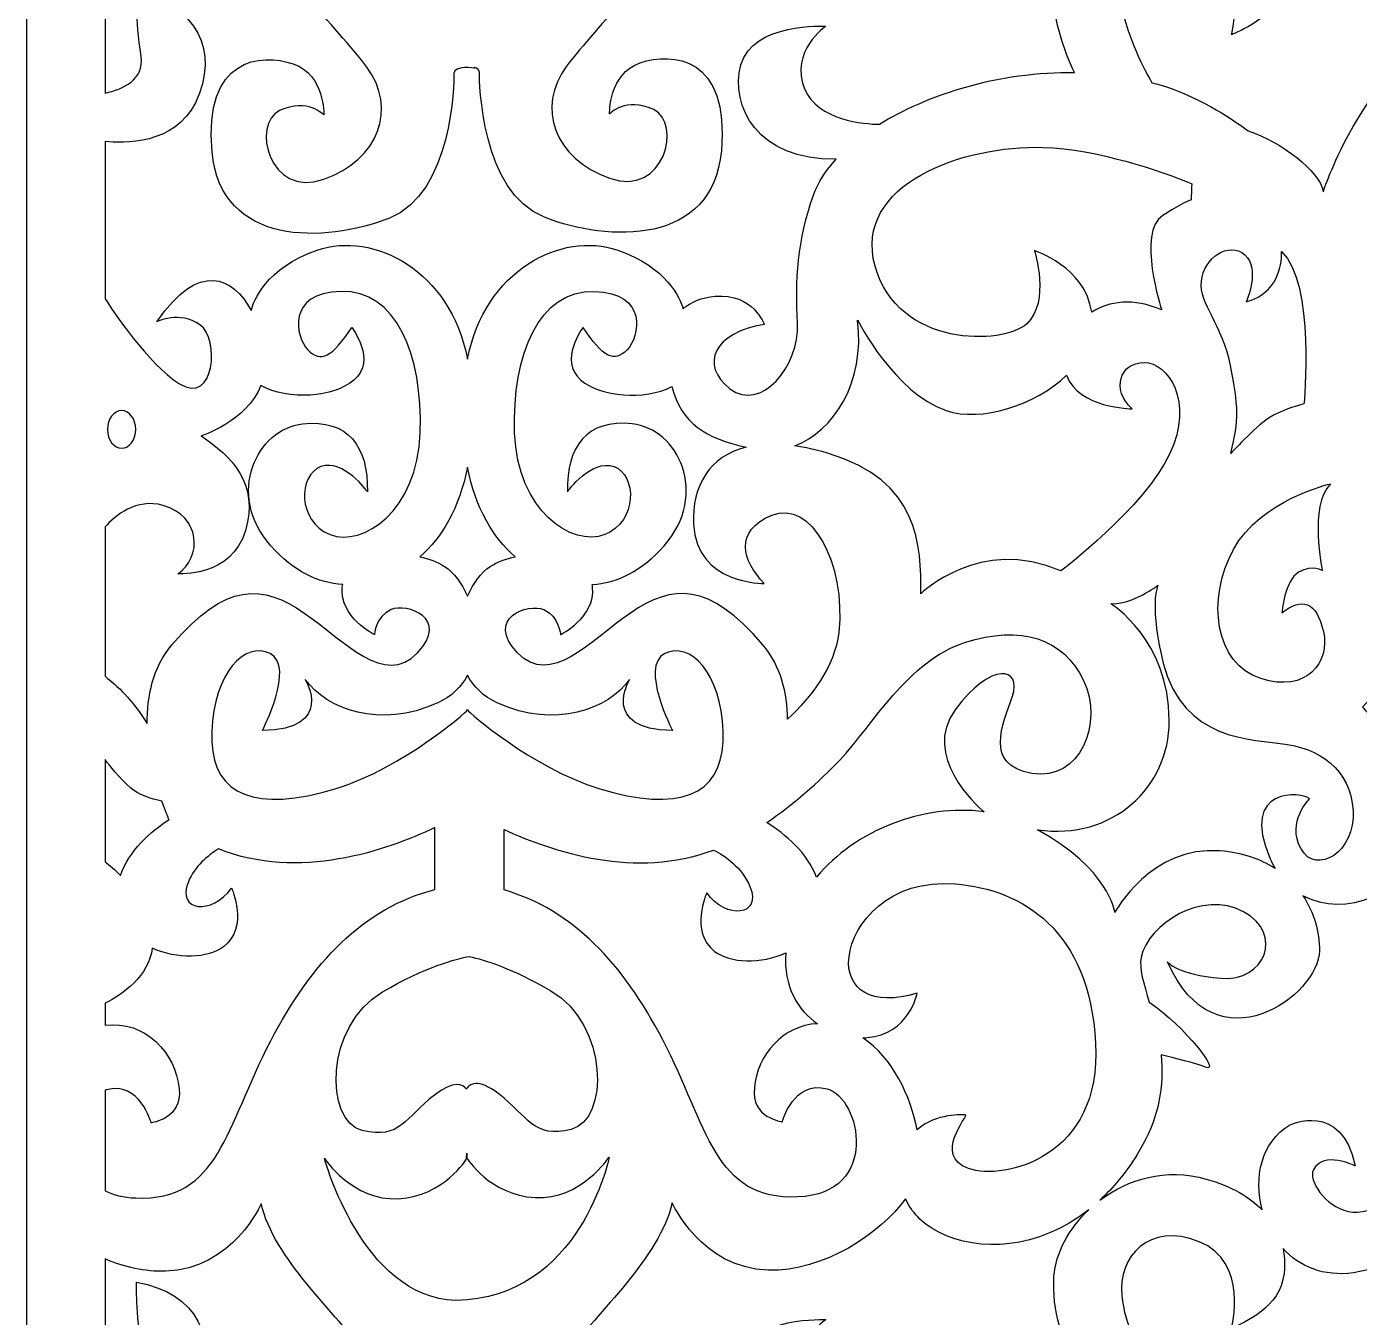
# Model space of a CAD drawing. Header units: centimetres. Extents: x -27.5 to -15.8, y -2.4 to 9.5.
# Drawn here: x -27.5 to -25.271, y 3.607 to 5.765 of the extents above; entities that cross this region are included whole.
import ezdxf

# ---------------------------------------------------------------- set-up
doc = ezdxf.new("R2010")
doc.units = ezdxf.units.CM
doc.header["$MEASUREMENT"] = 0
doc.layers.add('layer 1', color=7, linetype='Continuous')

msp = doc.modelspace()

# ---------------------------------------------------------------- linework, layer by layer
at = {"layer": 'layer 1', "color": 250}
for points, knots in [([(-21.89665, -2.43716), (-21.89665, -2.43716), (-27.5, -2.43716), (-27.5, -2.43716), (-27.5, -2.43716), (-27.5, -2.43716), (-27.5, 9.5), (-27.5, 9.5), (-27.5, 9.5), (-27.5, 9.5), (-21.89665, 9.5), (-21.89665, 9.5), (-21.89665, 9.5), (-21.89665, 9.5), (-21.89665, -2.43716), (-21.89665, -2.43716)], [0, 0, 0, 0, 0.2, 0.2, 0.2, 0.2, 0.4, 0.4, 0.4, 0.4, 0.6, 0.6, 0.6, 0.6, 1, 1, 1, 1]), ([(-24.76192, 5.85349), (-24.74503, 5.83166), (-24.71729, 5.78807), (-24.72433, 5.74447), (-24.72433, 5.74447), (-24.73428, 5.68276), (-24.86613, 5.64749), (-24.92337, 5.67394), (-24.92337, 5.67394), (-24.98061, 5.70039), (-24.95074, 5.76652), (-24.95074, 5.76652), (-24.95074, 5.76652), (-24.97661, 5.74974), (-24.98663, 5.73015), (-24.98719, 5.71022), (-24.98719, 5.71022), (-25.04272, 5.74363), (-25.10398, 5.75528), (-25.15803, 5.72853), (-25.15803, 5.72853), (-25.27106, 5.67267), (-25.3315, 5.48871), (-25.3315, 5.48871), (-25.3315, 5.48871), (-25.33774, 5.52378), (-25.4018, 5.572), (-25.45689, 5.59049), (-25.45689, 5.59049), (-25.48829, 5.61344), (-25.54457, 5.64993), (-25.60513, 5.66733), (-25.60513, 5.66733), (-25.60951, 5.66858), (-25.6139, 5.66978), (-25.6184, 5.67092), (-25.6184, 5.67092), (-25.63627, 5.70427), (-25.66377, 5.75683), (-25.66858, 5.80561), (-25.66858, 5.80561), (-25.67496, 5.87002), (-25.62308, 5.92922), (-25.53921, 5.89573), (-25.53921, 5.89573), (-25.45533, 5.86227), (-25.48488, 5.75139), (-25.48488, 5.75139), (-25.48488, 5.75139), (-25.48488, 5.75139), (-25.41878, 5.77493), (-25.4021, 5.82177), (-25.4021, 5.82177), (-25.39717, 5.83561), (-25.39465, 5.85362), (-25.39694, 5.87311), (-25.39694, 5.87311), (-25.36982, 5.84453), (-25.33039, 5.82734), (-25.28089, 5.83453), (-25.28089, 5.83453), (-25.12912, 5.85658), (-25.11193, 5.98787), (-25.11193, 5.98787), (-25.11193, 5.98787), (-25.05606, 5.9022), (-24.89708, 5.81468), (-24.77034, 5.85082), (-24.77034, 5.85082), (-24.76744, 5.85165), (-24.76466, 5.85255), (-24.76192, 5.85349)], [0, 0, 0, 0, 0.0526316, 0.0526316, 0.0526316, 0.0526316, 0.1052632, 0.1052632, 0.1052632, 0.1052632, 0.1578947, 0.1578947, 0.1578947, 0.1578947, 0.2105263, 0.2105263, 0.2105263, 0.2105263, 0.2631579, 0.2631579, 0.2631579, 0.2631579, 0.3157895, 0.3157895, 0.3157895, 0.3157895, 0.3684211, 0.3684211, 0.3684211, 0.3684211, 0.4210526, 0.4210526, 0.4210526, 0.4210526, 0.4736842, 0.4736842, 0.4736842, 0.4736842, 0.5263158, 0.5263158, 0.5263158, 0.5263158, 0.5789474, 0.5789474, 0.5789474, 0.5789474, 0.6315789, 0.6315789, 0.6315789, 0.6315789, 0.6842105, 0.6842105, 0.6842105, 0.6842105, 0.7368421, 0.7368421, 0.7368421, 0.7368421, 0.7894737, 0.7894737, 0.7894737, 0.7894737, 0.8421053, 0.8421053, 0.8421053, 0.8421053, 0.8947368, 0.8947368, 0.8947368, 0.8947368, 1, 1, 1, 1]), ([(-27.36893, 5.30979), (-27.36893, 5.30979), (-27.36893, 5.57247), (-27.36893, 5.57247), (-27.36893, 5.57247), (-27.33963, 5.56943), (-27.25226, 5.56681), (-27.21783, 5.63747), (-27.21783, 5.63747), (-27.17621, 5.72297), (-27.21593, 5.80176), (-27.31624, 5.81853), (-27.31624, 5.81853), (-27.31624, 5.81853), (-27.31814, 5.78164), (-27.30868, 5.7146), (-27.30868, 5.7146), (-27.3032, 5.67574), (-27.33837, 5.65994), (-27.36893, 5.65354), (-27.36893, 5.65354), (-27.36893, 5.65354), (-27.36893, 5.85759), (-27.36893, 5.85759), (-27.36893, 5.85759), (-27.33678, 5.84405), (-27.30216, 5.83595), (-27.2679, 5.83705), (-27.2679, 5.83705), (-27.15495, 5.84068), (-27.10773, 5.94984), (-27.10773, 5.94984), (-27.10773, 5.94984), (-27.0872, 5.85888), (-26.98246, 5.76612), (-26.93112, 5.69696), (-26.93112, 5.69696), (-26.87979, 5.62784), (-26.91058, 5.54234), (-27.003, 5.5096), (-27.003, 5.5096), (-27.09542, 5.47685), (-27.12417, 5.60237), (-27.07693, 5.6242), (-27.07693, 5.6242), (-27.0297, 5.64604), (-27.003, 5.61693), (-27.003, 5.61693), (-27.003, 5.61693), (-27.003, 5.61693), (-27.00095, 5.68423), (-27.05434, 5.70241), (-27.05434, 5.70241), (-27.10773, 5.72061), (-27.20426, 5.71334), (-27.18988, 5.55507), (-27.18988, 5.55507), (-27.17551, 5.39678), (-27.00095, 5.40226), (-26.89415, 5.44411), (-26.89415, 5.44411), (-26.78736, 5.48595), (-26.78531, 5.67151), (-26.78531, 5.68605), (-26.78531, 5.68605), (-26.78531, 5.70062), (-26.75041, 5.69515), (-26.75041, 5.69515), (-26.75041, 5.69515), (-26.75041, 5.69515), (-26.75074, 5.69633), (-26.75074, 5.69633), (-26.75074, 5.69633), (-26.7461, 5.69489), (-26.74273, 5.6923), (-26.74273, 5.6878), (-26.74273, 5.6878), (-26.74273, 5.67326), (-26.74068, 5.48768), (-26.63389, 5.44585), (-26.63389, 5.44585), (-26.5271, 5.40401), (-26.35255, 5.39853), (-26.33818, 5.55681), (-26.33818, 5.55681), (-26.32379, 5.71509), (-26.42031, 5.72236), (-26.47369, 5.70417), (-26.47369, 5.70417), (-26.5271, 5.68599), (-26.52504, 5.61866), (-26.52504, 5.61866), (-26.52504, 5.61866), (-26.52504, 5.61866), (-26.49836, 5.64778), (-26.45113, 5.62596), (-26.45113, 5.62596), (-26.40389, 5.6041), (-26.43264, 5.47858), (-26.52504, 5.51131), (-26.52504, 5.51131), (-26.61747, 5.54408), (-26.64826, 5.62959), (-26.59693, 5.69871), (-26.59693, 5.69871), (-26.54559, 5.76785), (-26.44085, 5.86063), (-26.42031, 5.95158), (-26.42031, 5.95158), (-26.42031, 5.95158), (-26.37307, 5.84243), (-26.26014, 5.83878), (-26.26014, 5.83878), (-26.1671, 5.83579), (-26.07125, 5.9007), (-26.03004, 5.95824), (-26.03004, 5.95824), (-26.02076, 5.93691), (-26.00333, 5.9169), (-25.9743, 5.9022), (-25.9743, 5.9022), (-25.91324, 5.8713), (-25.82616, 5.87239), (-25.74696, 5.92332), (-25.74696, 5.92332), (-25.76716, 5.89666), (-25.77977, 5.86665), (-25.78191, 5.83778), (-25.78191, 5.83778), (-25.78611, 5.78116), (-25.76488, 5.72405), (-25.74743, 5.68777), (-25.74743, 5.68777), (-25.80768, 5.6888), (-25.87243, 5.68089), (-25.93772, 5.66128), (-25.93772, 5.66128), (-25.98826, 5.64611), (-26.03483, 5.62554), (-26.07394, 5.60133), (-26.07394, 5.60133), (-26.09791, 5.60181), (-26.17734, 5.60751), (-26.19899, 5.66065), (-26.19899, 5.66065), (-26.22461, 5.72344), (-26.16354, 5.76533), (-26.16354, 5.76533), (-26.16354, 5.76533), (-26.16354, 5.76533), (-26.28565, 5.7723), (-26.30534, 5.70078), (-26.30534, 5.70078), (-26.32429, 5.63199), (-26.27767, 5.54065), (-26.14622, 5.54303), (-26.14622, 5.54303), (-26.16373, 5.52392), (-26.17673, 5.50374), (-26.18414, 5.48302), (-26.18414, 5.48302), (-26.21085, 5.40841), (-26.21495, 5.33928), (-26.21085, 5.26835), (-26.21085, 5.26835), (-26.20673, 5.19739), (-26.27246, 5.11918), (-26.32379, 5.15918), (-26.32379, 5.15918), (-26.37514, 5.19921), (-26.35049, 5.25379), (-26.2663, 5.26651), (-26.2663, 5.26651), (-26.2663, 5.26651), (-26.28477, 5.31929), (-26.34844, 5.31382), (-26.34844, 5.31382), (-26.3712, 5.31187), (-26.38893, 5.3048), (-26.40182, 5.29279), (-26.40182, 5.29279), (-26.40719, 5.31033), (-26.4298, 5.36306), (-26.51158, 5.39095), (-26.51158, 5.39095), (-26.60622, 5.42319), (-26.73422, 5.35689), (-26.7628, 5.20854), (-26.7628, 5.20854), (-26.79141, 5.35689), (-26.91938, 5.42319), (-27.01401, 5.39095), (-27.01401, 5.39095), (-27.1005, 5.36147), (-27.12076, 5.30422), (-27.12454, 5.29014), (-27.12454, 5.29014), (-27.15451, 5.34533), (-27.21134, 5.37487), (-27.28217, 5.27136), (-27.28217, 5.27136), (-27.28217, 5.27136), (-27.24435, 5.28979), (-27.21027, 5.26635), (-27.21027, 5.26635), (-27.17621, 5.24284), (-27.18567, 5.13054), (-27.24435, 5.16742), (-27.24435, 5.16742), (-27.29681, 5.20039), (-27.35681, 5.29098), (-27.36893, 5.30979)], [0, 0, 0, 0, 0.0185185, 0.0185185, 0.0185185, 0.0185185, 0.037037, 0.037037, 0.037037, 0.037037, 0.0555556, 0.0555556, 0.0555556, 0.0555556, 0.0740741, 0.0740741, 0.0740741, 0.0740741, 0.0925926, 0.0925926, 0.0925926, 0.0925926, 0.1111111, 0.1111111, 0.1111111, 0.1111111, 0.1296296, 0.1296296, 0.1296296, 0.1296296, 0.1481481, 0.1481481, 0.1481481, 0.1481481, 0.1666667, 0.1666667, 0.1666667, 0.1666667, 0.1851852, 0.1851852, 0.1851852, 0.1851852, 0.2037037, 0.2037037, 0.2037037, 0.2037037, 0.2222222, 0.2222222, 0.2222222, 0.2222222, 0.2407407, 0.2407407, 0.2407407, 0.2407407, 0.2592593, 0.2592593, 0.2592593, 0.2592593, 0.2777778, 0.2777778, 0.2777778, 0.2777778, 0.2962963, 0.2962963, 0.2962963, 0.2962963, 0.3148148, 0.3148148, 0.3148148, 0.3148148, 0.3333333, 0.3333333, 0.3333333, 0.3333333, 0.3518519, 0.3518519, 0.3518519, 0.3518519, 0.3703704, 0.3703704, 0.3703704, 0.3703704, 0.3888889, 0.3888889, 0.3888889, 0.3888889, 0.4074074, 0.4074074, 0.4074074, 0.4074074, 0.4259259, 0.4259259, 0.4259259, 0.4259259, 0.4444444, 0.4444444, 0.4444444, 0.4444444, 0.462963, 0.462963, 0.462963, 0.462963, 0.4814815, 0.4814815, 0.4814815, 0.4814815, 0.5, 0.5, 0.5, 0.5, 0.5185185, 0.5185185, 0.5185185, 0.5185185, 0.537037, 0.537037, 0.537037, 0.537037, 0.5555556, 0.5555556, 0.5555556, 0.5555556, 0.5740741, 0.5740741, 0.5740741, 0.5740741, 0.5925926, 0.5925926, 0.5925926, 0.5925926, 0.6111111, 0.6111111, 0.6111111, 0.6111111, 0.6296296, 0.6296296, 0.6296296, 0.6296296, 0.6481481, 0.6481481, 0.6481481, 0.6481481, 0.6666667, 0.6666667, 0.6666667, 0.6666667, 0.6851852, 0.6851852, 0.6851852, 0.6851852, 0.7037037, 0.7037037, 0.7037037, 0.7037037, 0.7222222, 0.7222222, 0.7222222, 0.7222222, 0.7407407, 0.7407407, 0.7407407, 0.7407407, 0.7592593, 0.7592593, 0.7592593, 0.7592593, 0.7777778, 0.7777778, 0.7777778, 0.7777778, 0.7962963, 0.7962963, 0.7962963, 0.7962963, 0.8148148, 0.8148148, 0.8148148, 0.8148148, 0.8333333, 0.8333333, 0.8333333, 0.8333333, 0.8518519, 0.8518519, 0.8518519, 0.8518519, 0.8703704, 0.8703704, 0.8703704, 0.8703704, 0.8888889, 0.8888889, 0.8888889, 0.8888889, 0.9074074, 0.9074074, 0.9074074, 0.9074074, 0.9259259, 0.9259259, 0.9259259, 0.9259259, 0.9444444, 0.9444444, 0.9444444, 0.9444444, 0.962963, 0.962963, 0.962963, 0.962963, 1, 1, 1, 1]), ([(-25.71883, 5.28719), (-25.68997, 5.30584), (-25.64924, 5.31157), (-25.6018, 5.29104), (-25.6018, 5.29104), (-25.6018, 5.29104), (-25.64427, 5.42121), (-25.5996, 5.44915), (-25.5996, 5.44915), (-25.55493, 5.47707), (-25.5523, 5.47476), (-25.5523, 5.47476), (-25.5523, 5.47476), (-25.5523, 5.47476), (-25.55253, 5.48618), (-25.55123, 5.50209), (-25.55123, 5.50209), (-25.60525, 5.52375), (-25.70817, 5.55985), (-25.80043, 5.56277), (-25.80043, 5.56277), (-25.93288, 5.56695), (-26.11899, 5.5013), (-26.08112, 5.3644), (-26.08112, 5.3644), (-26.04328, 5.22748), (-25.86665, 5.23169), (-25.82723, 5.268), (-25.82723, 5.268), (-25.7878, 5.30432), (-25.8145, 5.39021), (-25.8145, 5.39021), (-25.8145, 5.39021), (-25.8145, 5.39021), (-25.72967, 5.36317), (-25.71883, 5.28719)], [0, 0, 0, 0, 0.1, 0.1, 0.1, 0.1, 0.2, 0.2, 0.2, 0.2, 0.3, 0.3, 0.3, 0.3, 0.4, 0.4, 0.4, 0.4, 0.5, 0.5, 0.5, 0.5, 0.6, 0.6, 0.6, 0.6, 0.7, 0.7, 0.7, 0.7, 0.8, 0.8, 0.8, 0.8, 1, 1, 1, 1]), ([(-25.36392, 5.13375), (-25.36392, 5.13375), (-25.34422, 5.33613), (-25.40133, 5.38847), (-25.40133, 5.38847), (-25.40133, 5.38847), (-25.39599, 5.32184), (-25.46024, 5.30464), (-25.46024, 5.30464), (-25.46024, 5.30464), (-25.43599, 5.35944), (-25.46265, 5.38307), (-25.46265, 5.38307), (-25.48933, 5.40669), (-25.53177, 5.37771), (-25.53543, 5.33903), (-25.53543, 5.33903), (-25.53905, 5.30037), (-25.50025, 5.26705), (-25.48691, 5.19831), (-25.48691, 5.19831), (-25.47358, 5.12956), (-25.47151, 5.1074), (-25.48628, 5.05118), (-25.48628, 5.05118), (-25.48628, 5.05118), (-25.44642, 5.09432), (-25.42285, 5.11), (-25.42285, 5.11), (-25.39922, 5.12569), (-25.36392, 5.13375), (-25.36392, 5.13375)], [0, 0, 0, 0, 0.1111111, 0.1111111, 0.1111111, 0.1111111, 0.2222222, 0.2222222, 0.2222222, 0.2222222, 0.3333333, 0.3333333, 0.3333333, 0.3333333, 0.4444444, 0.4444444, 0.4444444, 0.4444444, 0.5555556, 0.5555556, 0.5555556, 0.5555556, 0.6666667, 0.6666667, 0.6666667, 0.6666667, 0.7777778, 0.7777778, 0.7777778, 0.7777778, 1, 1, 1, 1]), ([(-27.36893, 4.67862), (-27.36893, 4.67862), (-27.36893, 4.92839), (-27.36893, 4.92839), (-27.36893, 4.92839), (-27.35243, 4.94656), (-27.3169, 4.97688), (-27.27167, 4.96414), (-27.27167, 4.96414), (-27.20859, 4.94638), (-27.20575, 4.8778), (-27.24728, 4.84985), (-27.24728, 4.84985), (-27.24728, 4.84985), (-27.15699, 4.84352), (-27.13406, 4.92224), (-27.13406, 4.92224), (-27.11112, 5.00096), (-27.15728, 5.04671), (-27.20838, 5.08027), (-27.20838, 5.08027), (-27.20838, 5.08027), (-27.13181, 5.10466), (-27.10817, 5.16452), (-27.10817, 5.16452), (-27.0623, 5.13934), (-26.98639, 5.1446), (-26.95255, 5.17359), (-26.95255, 5.17359), (-26.91397, 5.20667), (-26.95627, 5.26175), (-26.95627, 5.26175), (-26.95627, 5.26175), (-26.98863, 5.21217), (-27.00854, 5.20227), (-27.0297, 5.22428), (-27.0297, 5.22428), (-27.05085, 5.24632), (-27.06585, 5.31936), (-26.97438, 5.32205), (-26.97438, 5.32205), (-26.88289, 5.32477), (-26.83716, 5.21673), (-26.84174, 5.08576), (-26.84174, 5.08576), (-26.84632, 4.95474), (-26.93777, 4.89397), (-26.99265, 4.91559), (-26.99265, 4.91559), (-27.04754, 4.9372), (-27.04601, 5.01552), (-27.00792, 5.02904), (-27.00792, 5.02904), (-26.96979, 5.04252), (-26.93017, 4.98715), (-26.93017, 4.98715), (-26.93017, 4.98715), (-26.92864, 5.06278), (-26.96216, 5.10869), (-27.0384, 5.10058), (-27.0384, 5.10058), (-27.11462, 5.09249), (-27.16798, 4.9831), (-27.09176, 4.89667), (-27.09176, 4.89667), (-27.05383, 4.85368), (-27.01212, 4.83442), (-26.97134, 4.8319), (-26.97134, 4.8319), (-26.97167, 4.83045), (-26.97192, 4.82902), (-26.97206, 4.82754), (-26.97206, 4.82754), (-26.97695, 4.77699), (-26.91829, 4.74815), (-26.91829, 4.74815), (-26.91829, 4.74815), (-26.91829, 4.74815), (-26.91665, 4.77846), (-26.89059, 4.78999), (-26.89059, 4.78999), (-26.86449, 4.80155), (-26.79117, 4.77556), (-26.84659, 4.71781), (-26.84659, 4.71781), (-26.90197, 4.66008), (-26.96696, 4.73674), (-27.03571, 4.78431), (-27.03571, 4.78431), (-27.10445, 4.83188), (-27.16676, 4.8376), (-27.257, 4.73103), (-27.257, 4.73103), (-27.28897, 4.69325), (-27.29882, 4.64546), (-27.29827, 4.5995), (-27.29827, 4.5995), (-27.3155, 4.62677), (-27.33699, 4.65331), (-27.36324, 4.67382), (-27.36324, 4.67382), (-27.36522, 4.67537), (-27.36711, 4.67697), (-27.36893, 4.67862)], [0, 0, 0, 0, 0.037037, 0.037037, 0.037037, 0.037037, 0.0740741, 0.0740741, 0.0740741, 0.0740741, 0.1111111, 0.1111111, 0.1111111, 0.1111111, 0.1481481, 0.1481481, 0.1481481, 0.1481481, 0.1851852, 0.1851852, 0.1851852, 0.1851852, 0.2222222, 0.2222222, 0.2222222, 0.2222222, 0.2592593, 0.2592593, 0.2592593, 0.2592593, 0.2962963, 0.2962963, 0.2962963, 0.2962963, 0.3333333, 0.3333333, 0.3333333, 0.3333333, 0.3703704, 0.3703704, 0.3703704, 0.3703704, 0.4074074, 0.4074074, 0.4074074, 0.4074074, 0.4444444, 0.4444444, 0.4444444, 0.4444444, 0.4814815, 0.4814815, 0.4814815, 0.4814815, 0.5185185, 0.5185185, 0.5185185, 0.5185185, 0.5555556, 0.5555556, 0.5555556, 0.5555556, 0.5925926, 0.5925926, 0.5925926, 0.5925926, 0.6296296, 0.6296296, 0.6296296, 0.6296296, 0.6666667, 0.6666667, 0.6666667, 0.6666667, 0.7037037, 0.7037037, 0.7037037, 0.7037037, 0.7407407, 0.7407407, 0.7407407, 0.7407407, 0.7777778, 0.7777778, 0.7777778, 0.7777778, 0.8148148, 0.8148148, 0.8148148, 0.8148148, 0.8518519, 0.8518519, 0.8518519, 0.8518519, 0.8888889, 0.8888889, 0.8888889, 0.8888889, 0.9259259, 0.9259259, 0.9259259, 0.9259259, 1, 1, 1, 1]), ([(-26.22734, 4.60662), (-26.18841, 4.64342), (-26.14826, 4.69441), (-26.14188, 4.75195), (-26.14188, 4.75195), (-26.12899, 4.86803), (-26.18915, 4.9746), (-26.25357, 4.94796), (-26.25357, 4.94796), (-26.31804, 4.92132), (-26.303, 4.87184), (-26.26647, 4.83376), (-26.26647, 4.83376), (-26.26647, 4.83376), (-26.38033, 4.83188), (-26.38463, 4.93273), (-26.38463, 4.93273), (-26.38737, 4.99711), (-26.35836, 5.04628), (-26.29682, 5.06157), (-26.29682, 5.06157), (-26.36337, 5.07585), (-26.40546, 5.10154), (-26.42078, 5.16273), (-26.42078, 5.16273), (-26.46692, 5.1396), (-26.54003, 5.14529), (-26.57304, 5.17359), (-26.57304, 5.17359), (-26.61162, 5.20667), (-26.5693, 5.26175), (-26.5693, 5.26175), (-26.5693, 5.26175), (-26.53697, 5.21217), (-26.51707, 5.20227), (-26.4959, 5.22428), (-26.4959, 5.22428), (-26.47477, 5.24632), (-26.45977, 5.31936), (-26.55124, 5.32205), (-26.55124, 5.32205), (-26.64269, 5.32477), (-26.68845, 5.21673), (-26.68386, 5.08576), (-26.68386, 5.08576), (-26.67928, 4.95474), (-26.58782, 4.89397), (-26.53293, 4.91559), (-26.53293, 4.91559), (-26.47806, 4.9372), (-26.47958, 5.01552), (-26.51768, 5.02904), (-26.51768, 5.02904), (-26.55581, 5.04252), (-26.59545, 4.98715), (-26.59545, 4.98715), (-26.59545, 4.98715), (-26.59696, 5.06278), (-26.56342, 5.10869), (-26.4872, 5.10058), (-26.4872, 5.10058), (-26.41099, 5.09249), (-26.35762, 4.9831), (-26.43385, 4.89667), (-26.43385, 4.89667), (-26.47178, 4.85368), (-26.51348, 4.83442), (-26.55424, 4.8319), (-26.55424, 4.8319), (-26.55394, 4.83045), (-26.55369, 4.82902), (-26.55354, 4.82754), (-26.55354, 4.82754), (-26.54868, 4.77699), (-26.60732, 4.74815), (-26.60732, 4.74815), (-26.60732, 4.74815), (-26.60732, 4.74815), (-26.60893, 4.77846), (-26.63502, 4.78999), (-26.63502, 4.78999), (-26.66109, 4.80155), (-26.73442, 4.77556), (-26.67903, 4.71781), (-26.67903, 4.71781), (-26.62362, 4.66008), (-26.55864, 4.73674), (-26.4899, 4.78431), (-26.4899, 4.78431), (-26.42116, 4.83188), (-26.35885, 4.8376), (-26.26863, 4.73103), (-26.26863, 4.73103), (-26.23828, 4.69518), (-26.22784, 4.65036), (-26.22734, 4.60662)], [0, 0, 0, 0, 0.04, 0.04, 0.04, 0.04, 0.08, 0.08, 0.08, 0.08, 0.12, 0.12, 0.12, 0.12, 0.16, 0.16, 0.16, 0.16, 0.2, 0.2, 0.2, 0.2, 0.24, 0.24, 0.24, 0.24, 0.28, 0.28, 0.28, 0.28, 0.32, 0.32, 0.32, 0.32, 0.36, 0.36, 0.36, 0.36, 0.4, 0.4, 0.4, 0.4, 0.44, 0.44, 0.44, 0.44, 0.48, 0.48, 0.48, 0.48, 0.52, 0.52, 0.52, 0.52, 0.56, 0.56, 0.56, 0.56, 0.6, 0.6, 0.6, 0.6, 0.64, 0.64, 0.64, 0.64, 0.68, 0.68, 0.68, 0.68, 0.72, 0.72, 0.72, 0.72, 0.76, 0.76, 0.76, 0.76, 0.8, 0.8, 0.8, 0.8, 0.84, 0.84, 0.84, 0.84, 0.88, 0.88, 0.88, 0.88, 0.92, 0.92, 0.92, 0.92, 1, 1, 1, 1]), ([(-26.21533, 5.06369), (-26.19838, 5.06128), (-26.18016, 5.05727), (-26.16063, 5.0515), (-26.16063, 5.0515), (-26.00597, 5.00583), (-26.00438, 4.89656), (-26.00438, 4.81665), (-26.00438, 4.81665), (-26.00438, 4.81665), (-25.90556, 4.91372), (-25.77023, 4.85472), (-25.77023, 4.85472), (-25.77023, 4.85472), (-25.63009, 4.96124), (-25.58846, 5.05009), (-25.58846, 5.05009), (-25.54683, 5.13892), (-25.59117, 5.20317), (-25.63134, 5.20317), (-25.63134, 5.20317), (-25.67147, 5.20317), (-25.68682, 5.15816), (-25.65141, 5.12577), (-25.65141, 5.12577), (-25.65141, 5.12577), (-25.74146, 5.12668), (-25.76083, 5.18182), (-25.76083, 5.18182), (-25.81362, 5.13149), (-25.90335, 5.10289), (-25.96233, 5.1228), (-25.96233, 5.1228), (-26.0486, 5.15193), (-26.11022, 5.27379), (-26.11022, 5.27379), (-26.11022, 5.27379), (-26.09756, 5.16863), (-26.15078, 5.08834), (-26.21533, 5.06369)], [0, 0, 0, 0, 0.0909091, 0.0909091, 0.0909091, 0.0909091, 0.1818182, 0.1818182, 0.1818182, 0.1818182, 0.2727273, 0.2727273, 0.2727273, 0.2727273, 0.3636364, 0.3636364, 0.3636364, 0.3636364, 0.4545455, 0.4545455, 0.4545455, 0.4545455, 0.5454545, 0.5454545, 0.5454545, 0.5454545, 0.6363636, 0.6363636, 0.6363636, 0.6363636, 0.7272727, 0.7272727, 0.7272727, 0.7272727, 0.8181818, 0.8181818, 0.8181818, 0.8181818, 1, 1, 1, 1]), ([(-27.34115, 5.05984), (-27.35418, 5.05984), (-27.36482, 5.07397), (-27.36482, 5.09127), (-27.36482, 5.09127), (-27.36482, 5.1086), (-27.35418, 5.1227), (-27.34115, 5.1227), (-27.34115, 5.1227), (-27.32813, 5.1227), (-27.31751, 5.1086), (-27.31751, 5.09127), (-27.31751, 5.09127), (-27.31751, 5.07397), (-27.32813, 5.05984), (-27.34115, 5.05984)], [0, 0, 0, 0, 0.2, 0.2, 0.2, 0.2, 0.4, 0.4, 0.4, 0.4, 0.6, 0.6, 0.6, 0.6, 1, 1, 1, 1]), ([(-26.7628, 5.0283), (-26.74941, 4.96001), (-26.72005, 4.90994), (-26.68297, 4.87833), (-26.68297, 4.87833), (-26.6982, 4.87539), (-26.71258, 4.87012), (-26.72465, 4.86217), (-26.72465, 4.86217), (-26.74005, 4.85205), (-26.75339, 4.83404), (-26.7628, 4.81229), (-26.7628, 4.81229), (-26.7722, 4.83404), (-26.78559, 4.85205), (-26.80094, 4.86217), (-26.80094, 4.86217), (-26.81301, 4.87012), (-26.82738, 4.87539), (-26.84263, 4.87833), (-26.84263, 4.87833), (-26.80554, 4.90994), (-26.77621, 4.96001), (-26.7628, 5.0283)], [0, 0, 0, 0, 0.1428571, 0.1428571, 0.1428571, 0.1428571, 0.2857143, 0.2857143, 0.2857143, 0.2857143, 0.4285714, 0.4285714, 0.4285714, 0.4285714, 0.5714286, 0.5714286, 0.5714286, 0.5714286, 0.7142857, 0.7142857, 0.7142857, 0.7142857, 1, 1, 1, 1]), ([(-25.43358, 3.78626), (-25.45398, 3.80728), (-25.48413, 3.82583), (-25.52731, 3.83803), (-25.52731, 3.83803), (-25.59468, 3.85707), (-25.65836, 3.83816), (-25.70522, 3.80255), (-25.70522, 3.80255), (-25.68281, 3.82321), (-25.66164, 3.84859), (-25.6426, 3.87913), (-25.6426, 3.87913), (-25.60449, 3.94024), (-25.59792, 3.99643), (-25.6029, 4.04541), (-25.6029, 4.04541), (-25.57984, 4.04015), (-25.54651, 4.03199), (-25.52852, 4.02492), (-25.52852, 4.02492), (-25.50152, 4.01426), (-25.56298, 4.09302), (-25.62249, 4.13371), (-25.62249, 4.13371), (-25.63177, 4.16464), (-25.63981, 4.1899), (-25.63611, 4.20824), (-25.63611, 4.20824), (-25.62467, 4.26455), (-25.53342, 4.32228), (-25.46497, 4.28474), (-25.46497, 4.28474), (-25.39655, 4.24721), (-25.42912, 4.16783), (-25.50246, 4.1736), (-25.50246, 4.1736), (-25.57579, 4.17939), (-25.59207, 4.20103), (-25.59207, 4.20103), (-25.59207, 4.20103), (-25.51061, 4.0177), (-25.33787, 4.14616), (-25.33787, 4.2198), (-25.33787, 4.2198), (-25.33787, 4.2507), (-25.34668, 4.2834), (-25.36549, 4.31159), (-25.36549, 4.31159), (-25.29477, 4.27317), (-25.19404, 4.31407), (-25.17375, 4.39695), (-25.17375, 4.39695), (-25.14706, 4.5061), (-25.2658, 4.62678), (-25.2658, 4.62678), (-25.2658, 4.62678), (-25.20429, 4.68825), (-25.23426, 4.79164), (-25.23426, 4.79164), (-25.23426, 4.79164), (-25.19168, 4.7637), (-25.13808, 4.75671), (-25.11442, 4.82516), (-25.11442, 4.82516), (-25.09076, 4.89362), (-25.1491, 4.92156), (-25.1491, 4.92156), (-25.1491, 4.92156), (-25.13808, 4.88663), (-25.16329, 4.84751), (-25.20114, 4.85309), (-25.20114, 4.85309), (-25.239, 4.85868), (-25.27211, 4.92295), (-25.24845, 4.97605), (-25.24845, 4.97605), (-25.2248, 5.0291), (-25.1349, 5.02492), (-25.03082, 4.94391), (-25.03082, 4.94391), (-24.92674, 4.86288), (-24.89159, 4.70818), (-24.90449, 4.60924), (-24.90449, 4.60924), (-24.90976, 4.56862), (-24.92227, 4.53283), (-24.93522, 4.50471), (-24.93522, 4.50471), (-24.96446, 4.53397), (-25.00122, 4.54811), (-25.04199, 4.54811), (-25.04199, 4.54811), (-25.12083, 4.54811), (-25.16893, 4.46827), (-25.16893, 4.46827), (-25.16893, 4.46827), (-25.08682, 4.48372), (-25.03457, 4.45503), (-24.99974, 4.38893), (-24.99974, 4.38893), (-24.9649, 4.32281), (-25.00222, 4.25888), (-25.06442, 4.19936), (-25.06442, 4.19936), (-25.12663, 4.13985), (-25.15648, 3.93267), (-25.15648, 3.93267), (-25.15648, 3.93267), (-25.23859, 3.67479), (-25.36549, 3.82027), (-25.34807, 3.85333), (-25.34807, 3.85333), (-25.33064, 3.88638), (-25.27842, 3.85994), (-25.27842, 3.85994), (-25.27842, 3.85994), (-25.30079, 3.97013), (-25.38789, 3.92827), (-25.38789, 3.92827), (-25.38789, 3.92827), (-25.43509, 3.8997), (-25.44816, 3.83999), (-25.43358, 3.78626)], [0, 0, 0, 0, 0.03125, 0.03125, 0.03125, 0.03125, 0.0625, 0.0625, 0.0625, 0.0625, 0.09375, 0.09375, 0.09375, 0.09375, 0.125, 0.125, 0.125, 0.125, 0.15625, 0.15625, 0.15625, 0.15625, 0.1875, 0.1875, 0.1875, 0.1875, 0.21875, 0.21875, 0.21875, 0.21875, 0.25, 0.25, 0.25, 0.25, 0.28125, 0.28125, 0.28125, 0.28125, 0.3125, 0.3125, 0.3125, 0.3125, 0.34375, 0.34375, 0.34375, 0.34375, 0.375, 0.375, 0.375, 0.375, 0.40625, 0.40625, 0.40625, 0.40625, 0.4375, 0.4375, 0.4375, 0.4375, 0.46875, 0.46875, 0.46875, 0.46875, 0.5, 0.5, 0.5, 0.5, 0.53125, 0.53125, 0.53125, 0.53125, 0.5625, 0.5625, 0.5625, 0.5625, 0.59375, 0.59375, 0.59375, 0.59375, 0.625, 0.625, 0.625, 0.625, 0.65625, 0.65625, 0.65625, 0.65625, 0.6875, 0.6875, 0.6875, 0.6875, 0.71875, 0.71875, 0.71875, 0.71875, 0.75, 0.75, 0.75, 0.75, 0.78125, 0.78125, 0.78125, 0.78125, 0.8125, 0.8125, 0.8125, 0.8125, 0.84375, 0.84375, 0.84375, 0.84375, 0.875, 0.875, 0.875, 0.875, 0.90625, 0.90625, 0.90625, 0.90625, 0.9375, 0.9375, 0.9375, 0.9375, 1, 1, 1, 1]), ([(-25.33284, 4.85515), (-25.33284, 4.85515), (-25.35643, 4.96364), (-25.31956, 5.00024), (-25.31956, 5.00024), (-25.31956, 5.00024), (-25.43612, 4.97409), (-25.48183, 4.89044), (-25.48183, 4.89044), (-25.52758, 4.80679), (-25.51284, 4.69962), (-25.43612, 4.67477), (-25.43612, 4.67477), (-25.35939, 4.64996), (-25.31956, 4.70223), (-25.33135, 4.75321), (-25.33135, 4.75321), (-25.34317, 4.80419), (-25.36677, 4.8107), (-25.40071, 4.78457), (-25.40071, 4.78457), (-25.40071, 4.78457), (-25.39627, 4.83946), (-25.37268, 4.85254), (-25.37268, 4.85254), (-25.34906, 4.8656), (-25.33284, 4.85515), (-25.33284, 4.85515)], [0, 0, 0, 0, 0.125, 0.125, 0.125, 0.125, 0.25, 0.25, 0.25, 0.25, 0.375, 0.375, 0.375, 0.375, 0.5, 0.5, 0.5, 0.5, 0.625, 0.625, 0.625, 0.625, 0.75, 0.75, 0.75, 0.75, 1, 1, 1, 1]), ([(-25.41201, 4.35726), (-25.41496, 4.36228), (-25.41772, 4.36763), (-25.42019, 4.37331), (-25.42019, 4.37331), (-25.47358, 4.49518), (-25.36476, 4.48608), (-25.35448, 4.47336), (-25.35448, 4.47336), (-25.35448, 4.47336), (-25.39364, 4.4352), (-25.36877, 4.39003), (-25.36877, 4.39003), (-25.34389, 4.34484), (-25.27671, 4.38452), (-25.28168, 4.45395), (-25.28168, 4.45395), (-25.28665, 4.52337), (-25.3364, 4.55864), (-25.4036, 4.56635), (-25.4036, 4.56635), (-25.47076, 4.57407), (-25.58037, 4.57887), (-25.60502, 4.72622), (-25.60502, 4.72622), (-25.60502, 4.72622), (-25.62064, 4.79861), (-25.60801, 4.83074), (-25.60801, 4.83074), (-25.60801, 4.83074), (-25.65215, 4.79721), (-25.68686, 4.80002), (-25.68686, 4.80002), (-25.68686, 4.80002), (-25.58908, 4.73902), (-25.58908, 4.60395), (-25.58908, 4.60395), (-25.58908, 4.49333), (-25.68329, 4.40353), (-25.8097, 4.4219), (-25.8097, 4.4219), (-25.68987, 4.35718), (-25.68001, 4.28383), (-25.68001, 4.28383), (-25.68001, 4.28383), (-25.68001, 4.28383), (-25.61984, 4.39608), (-25.50384, 4.38656), (-25.50384, 4.38656), (-25.4666, 4.38353), (-25.43618, 4.37282), (-25.41201, 4.35726)], [0, 0, 0, 0, 0.0714286, 0.0714286, 0.0714286, 0.0714286, 0.1428571, 0.1428571, 0.1428571, 0.1428571, 0.2142857, 0.2142857, 0.2142857, 0.2142857, 0.2857143, 0.2857143, 0.2857143, 0.2857143, 0.3571429, 0.3571429, 0.3571429, 0.3571429, 0.4285714, 0.4285714, 0.4285714, 0.4285714, 0.5, 0.5, 0.5, 0.5, 0.5714286, 0.5714286, 0.5714286, 0.5714286, 0.6428571, 0.6428571, 0.6428571, 0.6428571, 0.7142857, 0.7142857, 0.7142857, 0.7142857, 0.7857143, 0.7857143, 0.7857143, 0.7857143, 0.8571429, 0.8571429, 0.8571429, 0.8571429, 1, 1, 1, 1]), ([(-26.17888, 4.34268), (-26.11466, 4.42132), (-25.9998, 4.46554), (-25.89888, 4.452), (-25.89888, 4.452), (-25.91176, 4.46301), (-26.00365, 4.54572), (-25.94709, 4.62253), (-25.94709, 4.62253), (-25.88638, 4.70498), (-25.83512, 4.69303), (-25.85129, 4.64521), (-25.85129, 4.64521), (-25.86749, 4.59742), (-25.89987, 4.53049), (-25.81891, 4.51615), (-25.81891, 4.51615), (-25.73795, 4.50181), (-25.69884, 4.601), (-25.73258, 4.67152), (-25.73258, 4.67152), (-25.7663, 4.74204), (-25.83682, 4.76527), (-25.93132, 4.73484), (-25.93132, 4.73484), (-26.02586, 4.70438), (-26.08602, 4.59591), (-26.13972, 4.53883), (-26.13972, 4.53883), (-26.1753, 4.501), (-26.21842, 4.46402), (-26.26224, 4.43395), (-26.26224, 4.43395), (-26.23149, 4.41462), (-26.19414, 4.38317), (-26.17888, 4.34268)], [0, 0, 0, 0, 0.1, 0.1, 0.1, 0.1, 0.2, 0.2, 0.2, 0.2, 0.3, 0.3, 0.3, 0.3, 0.4, 0.4, 0.4, 0.4, 0.5, 0.5, 0.5, 0.5, 0.6, 0.6, 0.6, 0.6, 0.7, 0.7, 0.7, 0.7, 0.8, 0.8, 0.8, 0.8, 1, 1, 1, 1]), ([(-26.7628, 4.68044), (-26.75259, 4.66114), (-26.73652, 4.64474), (-26.71324, 4.6341), (-26.71324, 4.6341), (-26.61547, 4.58934), (-26.52748, 4.62399), (-26.49164, 4.67308), (-26.49164, 4.67308), (-26.49164, 4.67308), (-26.54215, 4.58934), (-26.41992, 4.58791), (-26.41992, 4.58791), (-26.41992, 4.58791), (-26.47533, 4.69471), (-26.43295, 4.71636), (-26.43295, 4.71636), (-26.39059, 4.73802), (-26.33844, 4.68317), (-26.33517, 4.58646), (-26.33517, 4.58646), (-26.33192, 4.48974), (-26.39059, 4.45221), (-26.51933, 4.48398), (-26.51933, 4.48398), (-26.63812, 4.51328), (-26.74583, 4.60651), (-26.76174, 4.62072), (-26.76174, 4.62072), (-26.76174, 4.62072), (-26.76184, 4.62253), (-26.76184, 4.62253), (-26.76184, 4.62253), (-26.76184, 4.62253), (-26.76219, 4.62223), (-26.7628, 4.62166), (-26.7628, 4.62166), (-26.76344, 4.62223), (-26.76375, 4.62253), (-26.76375, 4.62253), (-26.76375, 4.62253), (-26.76375, 4.62253), (-26.76386, 4.62072), (-26.76386, 4.62072), (-26.76386, 4.62072), (-26.77973, 4.60655), (-26.88743, 4.5133), (-27.00627, 4.48398), (-27.00627, 4.48398), (-27.13502, 4.45221), (-27.19367, 4.48974), (-27.19042, 4.58646), (-27.19042, 4.58646), (-27.18717, 4.68317), (-27.13502, 4.73802), (-27.09264, 4.71636), (-27.09264, 4.71636), (-27.05027, 4.69471), (-27.10569, 4.58791), (-27.10569, 4.58791), (-27.10569, 4.58791), (-26.98346, 4.58934), (-27.03398, 4.67308), (-27.03398, 4.67308), (-27.03398, 4.67308), (-26.99812, 4.62399), (-26.91013, 4.58934), (-26.81237, 4.6341), (-26.81237, 4.6341), (-26.78907, 4.64474), (-26.77301, 4.66114), (-26.7628, 4.68044)], [0, 0, 0, 0, 0.0526316, 0.0526316, 0.0526316, 0.0526316, 0.1052632, 0.1052632, 0.1052632, 0.1052632, 0.1578947, 0.1578947, 0.1578947, 0.1578947, 0.2105263, 0.2105263, 0.2105263, 0.2105263, 0.2631579, 0.2631579, 0.2631579, 0.2631579, 0.3157895, 0.3157895, 0.3157895, 0.3157895, 0.3684211, 0.3684211, 0.3684211, 0.3684211, 0.4210526, 0.4210526, 0.4210526, 0.4210526, 0.4736842, 0.4736842, 0.4736842, 0.4736842, 0.5263158, 0.5263158, 0.5263158, 0.5263158, 0.5789474, 0.5789474, 0.5789474, 0.5789474, 0.6315789, 0.6315789, 0.6315789, 0.6315789, 0.6842105, 0.6842105, 0.6842105, 0.6842105, 0.7368421, 0.7368421, 0.7368421, 0.7368421, 0.7894737, 0.7894737, 0.7894737, 0.7894737, 0.8421053, 0.8421053, 0.8421053, 0.8421053, 0.8947368, 0.8947368, 0.8947368, 0.8947368, 1, 1, 1, 1]), ([(-27.36893, 4.36849), (-27.36893, 4.36849), (-27.36893, 4.53916), (-27.36893, 4.53916), (-27.36893, 4.53916), (-27.36125, 4.52897), (-27.34519, 4.50882), (-27.32645, 4.49221), (-27.32645, 4.49221), (-27.31342, 4.48068), (-27.29202, 4.4737), (-27.27373, 4.46962), (-27.27373, 4.46962), (-27.268, 4.45295), (-27.26318, 4.44184), (-27.26188, 4.43896), (-27.26188, 4.43896), (-27.29302, 4.41866), (-27.3294, 4.38649), (-27.34278, 4.34549), (-27.34278, 4.34549), (-27.35209, 4.35483), (-27.36123, 4.36254), (-27.36893, 4.36849)], [0, 0, 0, 0, 0.1428571, 0.1428571, 0.1428571, 0.1428571, 0.2857143, 0.2857143, 0.2857143, 0.2857143, 0.4285714, 0.4285714, 0.4285714, 0.4285714, 0.5714286, 0.5714286, 0.5714286, 0.5714286, 0.7142857, 0.7142857, 0.7142857, 0.7142857, 1, 1, 1, 1]), ([(-27.36893, 3.81824), (-27.36893, 3.81824), (-27.36893, 3.98645), (-27.36893, 3.98645), (-27.36893, 3.98645), (-27.36823, 3.98669), (-27.36754, 3.98691), (-27.36683, 3.9871), (-27.36683, 3.9871), (-27.311, 4.00231), (-27.29164, 3.93192), (-27.29164, 3.93192), (-27.29164, 3.93192), (-27.29164, 3.93192), (-27.23902, 3.93883), (-27.24511, 3.98879), (-27.24511, 3.98879), (-27.25016, 4.04906), (-27.30204, 4.10376), (-27.36893, 4.09504), (-27.36893, 4.09504), (-27.36893, 4.09504), (-27.36893, 4.1319), (-27.36893, 4.1319), (-27.36893, 4.1319), (-27.33906, 4.14714), (-27.29567, 4.17705), (-27.2899, 4.22414), (-27.2899, 4.22414), (-27.24868, 4.20456), (-27.19631, 4.20671), (-27.17058, 4.22637), (-27.17058, 4.22637), (-27.12779, 4.25903), (-27.1573, 4.32438), (-27.1573, 4.32438), (-27.1573, 4.32438), (-27.18977, 4.27865), (-27.25024, 4.28518), (-27.22958, 4.33483), (-27.22958, 4.33483), (-27.2187, 4.36101), (-27.19715, 4.37888), (-27.17919, 4.38985), (-27.17919, 4.38985), (-27.04469, 4.33638), (-26.8988, 4.38673), (-26.81759, 4.4255), (-26.81759, 4.4255), (-26.81759, 4.4255), (-26.81759, 4.32196), (-26.81759, 4.32196), (-26.81759, 4.32196), (-26.93674, 4.29139), (-27.02394, 4.19957), (-27.09186, 4.06892), (-27.09186, 4.06892), (-27.16706, 3.92431), (-27.1778, 3.80061), (-27.31743, 3.80631), (-27.31743, 3.80631), (-27.33834, 3.80717), (-27.35531, 3.81148), (-27.36893, 3.81824)], [0, 0, 0, 0, 0.0588235, 0.0588235, 0.0588235, 0.0588235, 0.1176471, 0.1176471, 0.1176471, 0.1176471, 0.1764706, 0.1764706, 0.1764706, 0.1764706, 0.2352941, 0.2352941, 0.2352941, 0.2352941, 0.2941176, 0.2941176, 0.2941176, 0.2941176, 0.3529412, 0.3529412, 0.3529412, 0.3529412, 0.4117647, 0.4117647, 0.4117647, 0.4117647, 0.4705882, 0.4705882, 0.4705882, 0.4705882, 0.5294118, 0.5294118, 0.5294118, 0.5294118, 0.5882353, 0.5882353, 0.5882353, 0.5882353, 0.6470588, 0.6470588, 0.6470588, 0.6470588, 0.7058824, 0.7058824, 0.7058824, 0.7058824, 0.7647059, 0.7647059, 0.7647059, 0.7647059, 0.8235294, 0.8235294, 0.8235294, 0.8235294, 0.8823529, 0.8823529, 0.8823529, 0.8823529, 1, 1, 1, 1]), ([(-26.17732, 4.09766), (-26.21018, 4.12034), (-26.23462, 4.15956), (-26.2305, 4.21622), (-26.2305, 4.21622), (-26.27166, 4.19689), (-26.32375, 4.19908), (-26.34938, 4.21865), (-26.34938, 4.21865), (-26.39216, 4.25133), (-26.36266, 4.31668), (-26.36266, 4.31668), (-26.36266, 4.31668), (-26.3302, 4.27095), (-26.26972, 4.27746), (-26.29036, 4.32713), (-26.29036, 4.32713), (-26.30347, 4.35865), (-26.332, 4.37807), (-26.35113, 4.38805), (-26.35113, 4.38805), (-26.48086, 4.33888), (-26.62037, 4.38469), (-26.70168, 4.4225), (-26.70168, 4.4225), (-26.70168, 4.4225), (-26.70168, 4.32128), (-26.70168, 4.32128), (-26.70168, 4.32128), (-26.58701, 4.28857), (-26.50242, 4.1981), (-26.43618, 4.07069), (-26.43618, 4.07069), (-26.361, 3.92605), (-26.35026, 3.80234), (-26.21061, 3.80806), (-26.21061, 3.80806), (-26.07099, 3.81378), (-26.10535, 3.97361), (-26.1612, 3.98886), (-26.1612, 3.98886), (-26.21706, 4.00406), (-26.2364, 3.93364), (-26.2364, 3.93364), (-26.2364, 3.93364), (-26.2364, 3.93364), (-26.28903, 3.94059), (-26.28293, 3.99055), (-26.28293, 3.99055), (-26.27836, 4.0452), (-26.23522, 4.09532), (-26.17732, 4.09766)], [0, 0, 0, 0, 0.0714286, 0.0714286, 0.0714286, 0.0714286, 0.1428571, 0.1428571, 0.1428571, 0.1428571, 0.2142857, 0.2142857, 0.2142857, 0.2142857, 0.2857143, 0.2857143, 0.2857143, 0.2857143, 0.3571429, 0.3571429, 0.3571429, 0.3571429, 0.4285714, 0.4285714, 0.4285714, 0.4285714, 0.5, 0.5, 0.5, 0.5, 0.5714286, 0.5714286, 0.5714286, 0.5714286, 0.6428571, 0.6428571, 0.6428571, 0.6428571, 0.7142857, 0.7142857, 0.7142857, 0.7142857, 0.7857143, 0.7857143, 0.7857143, 0.7857143, 0.8571429, 0.8571429, 0.8571429, 0.8571429, 1, 1, 1, 1]), ([(-26.01095, 3.92023), (-26.01092, 3.92025), (-26.01088, 3.9203), (-26.01083, 3.92035), (-26.01083, 3.92035), (-25.97861, 3.94889), (-25.93348, 3.94506), (-25.92919, 3.94506), (-25.92919, 3.94506), (-25.92491, 3.94506), (-25.98504, 3.87656), (-25.92491, 3.85564), (-25.92491, 3.85564), (-25.86475, 3.83472), (-25.70149, 3.87466), (-25.71224, 4.06496), (-25.71224, 4.06496), (-25.72295, 4.25527), (-25.83468, 4.32188), (-25.94638, 4.33138), (-25.94638, 4.33138), (-26.0581, 4.34092), (-26.11824, 4.26478), (-26.12468, 4.2096), (-26.12468, 4.2096), (-26.13112, 4.15442), (-26.08602, 4.12587), (-26.01083, 4.14869), (-26.01083, 4.14869), (-26.01083, 4.14869), (-26.02373, 4.08021), (-26.09458, 4.07448), (-26.09458, 4.07448), (-26.0969, 4.07429), (-26.09922, 4.0742), (-26.10159, 4.07417), (-26.10159, 4.07417), (-26.05176, 4.04043), (-26.02139, 3.9768), (-26.01095, 3.92023)], [0, 0, 0, 0, 0.0909091, 0.0909091, 0.0909091, 0.0909091, 0.1818182, 0.1818182, 0.1818182, 0.1818182, 0.2727273, 0.2727273, 0.2727273, 0.2727273, 0.3636364, 0.3636364, 0.3636364, 0.3636364, 0.4545455, 0.4545455, 0.4545455, 0.4545455, 0.5454545, 0.5454545, 0.5454545, 0.5454545, 0.6363636, 0.6363636, 0.6363636, 0.6363636, 0.7272727, 0.7272727, 0.7272727, 0.7272727, 0.8181818, 0.8181818, 0.8181818, 0.8181818, 1, 1, 1, 1]), ([(-26.75964, 4.21006), (-26.78145, 4.20618), (-26.83313, 4.19319), (-26.90496, 4.15077), (-26.90496, 4.15077), (-27.00164, 4.09366), (-27.00222, 3.93512), (-26.93864, 3.91925), (-26.93864, 3.91925), (-26.8751, 3.90337), (-26.86693, 3.94087), (-26.81806, 3.97842), (-26.81806, 3.97842), (-26.78485, 4.00391), (-26.77046, 3.99611), (-26.76463, 3.98848), (-26.76463, 3.98848), (-26.75971, 3.99645), (-26.74575, 4.00762), (-26.70998, 3.98016), (-26.70998, 3.98016), (-26.66109, 3.94263), (-26.65294, 3.9051), (-26.58938, 3.92098), (-26.58938, 3.92098), (-26.52584, 3.93686), (-26.5264, 4.09542), (-26.62309, 4.15251), (-26.62309, 4.15251), (-26.68663, 4.19002), (-26.7344, 4.20451), (-26.75964, 4.21006)], [0, 0, 0, 0, 0.1111111, 0.1111111, 0.1111111, 0.1111111, 0.2222222, 0.2222222, 0.2222222, 0.2222222, 0.3333333, 0.3333333, 0.3333333, 0.3333333, 0.4444444, 0.4444444, 0.4444444, 0.4444444, 0.5555556, 0.5555556, 0.5555556, 0.5555556, 0.6666667, 0.6666667, 0.6666667, 0.6666667, 0.7777778, 0.7777778, 0.7777778, 0.7777778, 1, 1, 1, 1]), ([(-26.76399, 3.88132), (-26.76399, 3.88132), (-26.76428, 3.87161), (-26.76428, 3.87161), (-26.76428, 3.87161), (-26.76428, 3.87161), (-26.80178, 3.80951), (-26.87836, 3.80519), (-26.87836, 3.80519), (-26.95495, 3.80085), (-27.00222, 3.87303), (-27.00222, 3.87303), (-27.00222, 3.87303), (-27.00222, 3.87303), (-26.9399, 3.64077), (-26.78251, 3.63491), (-26.78251, 3.63491), (-26.78251, 3.63491), (-26.78251, 3.63499), (-26.78251, 3.63499), (-26.78251, 3.63499), (-26.57341, 3.63806), (-26.52584, 3.87478), (-26.52584, 3.87478), (-26.52584, 3.87478), (-26.52584, 3.87478), (-26.5731, 3.80262), (-26.64969, 3.80694), (-26.64969, 3.80694), (-26.72629, 3.81128), (-26.76375, 3.87335), (-26.76375, 3.87335), (-26.76375, 3.87335), (-26.76375, 3.87335), (-26.76399, 3.88132), (-26.76399, 3.88132)], [0, 0, 0, 0, 0.1, 0.1, 0.1, 0.1, 0.2, 0.2, 0.2, 0.2, 0.3, 0.3, 0.3, 0.3, 0.4, 0.4, 0.4, 0.4, 0.5, 0.5, 0.5, 0.5, 0.6, 0.6, 0.6, 0.6, 0.7, 0.7, 0.7, 0.7, 0.8, 0.8, 0.8, 0.8, 1, 1, 1, 1]), ([(-24.76786, 3.69843), (-24.75283, 3.68056), (-24.71638, 3.63131), (-24.72433, 3.58203), (-24.72433, 3.58203), (-24.73428, 3.52032), (-24.86613, 3.48506), (-24.92337, 3.5115), (-24.92337, 3.5115), (-24.98061, 3.53796), (-24.95074, 3.60408), (-24.95074, 3.60408), (-24.95074, 3.60408), (-24.97661, 3.5873), (-24.98663, 3.56771), (-24.98719, 3.54778), (-24.98719, 3.54778), (-25.04272, 3.58119), (-25.10398, 3.59284), (-25.15803, 3.56609), (-25.15803, 3.56609), (-25.27106, 3.51023), (-25.3315, 3.32628), (-25.3315, 3.32628), (-25.3315, 3.32628), (-25.33774, 3.36134), (-25.4018, 3.40957), (-25.45689, 3.42805), (-25.45689, 3.42805), (-25.48829, 3.451), (-25.54457, 3.48749), (-25.60513, 3.50489), (-25.60513, 3.50489), (-25.60951, 3.50614), (-25.6139, 3.50734), (-25.6184, 3.50848), (-25.6184, 3.50848), (-25.63627, 3.54183), (-25.66377, 3.59439), (-25.66858, 3.64317), (-25.66858, 3.64317), (-25.67496, 3.70759), (-25.62308, 3.76678), (-25.53921, 3.7333), (-25.53921, 3.7333), (-25.45533, 3.69983), (-25.48488, 3.58895), (-25.48488, 3.58895), (-25.48488, 3.58895), (-25.48488, 3.58895), (-25.41878, 3.61249), (-25.4021, 3.65933), (-25.4021, 3.65933), (-25.39622, 3.67581), (-25.39379, 3.69822), (-25.3988, 3.72197), (-25.3988, 3.72197), (-25.37162, 3.69221), (-25.33154, 3.67403), (-25.28089, 3.68138), (-25.28089, 3.68138), (-25.12912, 3.70343), (-25.11193, 3.83472), (-25.11193, 3.83472), (-25.11193, 3.83472), (-25.05606, 3.74905), (-24.89708, 3.66153), (-24.77034, 3.69767), (-24.77034, 3.69767), (-24.7695, 3.69792), (-24.76869, 3.69817), (-24.76786, 3.69843)], [0, 0, 0, 0, 0.0526316, 0.0526316, 0.0526316, 0.0526316, 0.1052632, 0.1052632, 0.1052632, 0.1052632, 0.1578947, 0.1578947, 0.1578947, 0.1578947, 0.2105263, 0.2105263, 0.2105263, 0.2105263, 0.2631579, 0.2631579, 0.2631579, 0.2631579, 0.3157895, 0.3157895, 0.3157895, 0.3157895, 0.3684211, 0.3684211, 0.3684211, 0.3684211, 0.4210526, 0.4210526, 0.4210526, 0.4210526, 0.4736842, 0.4736842, 0.4736842, 0.4736842, 0.5263158, 0.5263158, 0.5263158, 0.5263158, 0.5789474, 0.5789474, 0.5789474, 0.5789474, 0.6315789, 0.6315789, 0.6315789, 0.6315789, 0.6842105, 0.6842105, 0.6842105, 0.6842105, 0.7368421, 0.7368421, 0.7368421, 0.7368421, 0.7894737, 0.7894737, 0.7894737, 0.7894737, 0.8421053, 0.8421053, 0.8421053, 0.8421053, 0.8947368, 0.8947368, 0.8947368, 0.8947368, 1, 1, 1, 1]), ([(-27.36893, 3.14736), (-27.36893, 3.14736), (-27.36893, 3.41932), (-27.36893, 3.41932), (-27.36893, 3.41932), (-27.33963, 3.41628), (-27.25226, 3.41366), (-27.21783, 3.48432), (-27.21783, 3.48432), (-27.17621, 3.56983), (-27.21593, 3.64861), (-27.31624, 3.66538), (-27.31624, 3.66538), (-27.31624, 3.66538), (-27.31814, 3.62849), (-27.30868, 3.56145), (-27.30868, 3.56145), (-27.3032, 3.52259), (-27.33837, 3.50679), (-27.36893, 3.50039), (-27.36893, 3.50039), (-27.36893, 3.50039), (-27.36893, 3.70445), (-27.36893, 3.70445), (-27.36893, 3.70445), (-27.33678, 3.6909), (-27.30216, 3.6828), (-27.2679, 3.6839), (-27.2679, 3.6839), (-27.15495, 3.68753), (-27.10773, 3.7967), (-27.10773, 3.7967), (-27.10773, 3.7967), (-27.0872, 3.70573), (-26.98246, 3.61297), (-26.93112, 3.54382), (-26.93112, 3.54382), (-26.87979, 3.47469), (-26.91058, 3.38919), (-27.003, 3.35645), (-27.003, 3.35645), (-27.09542, 3.3237), (-27.12417, 3.44922), (-27.07693, 3.47105), (-27.07693, 3.47105), (-27.0297, 3.49289), (-27.003, 3.46379), (-27.003, 3.46379), (-27.003, 3.46379), (-27.003, 3.46379), (-27.00095, 3.53109), (-27.05434, 3.54927), (-27.05434, 3.54927), (-27.10773, 3.56747), (-27.20426, 3.56019), (-27.18988, 3.40192), (-27.18988, 3.40192), (-27.17551, 3.24364), (-27.00095, 3.24911), (-26.89415, 3.29096), (-26.89415, 3.29096), (-26.78736, 3.3328), (-26.78531, 3.51836), (-26.78531, 3.5329), (-26.78531, 3.5329), (-26.78531, 3.54747), (-26.75041, 3.542), (-26.75041, 3.542), (-26.75041, 3.542), (-26.75041, 3.542), (-26.75074, 3.54318), (-26.75074, 3.54318), (-26.75074, 3.54318), (-26.7461, 3.54175), (-26.74273, 3.53915), (-26.74273, 3.53465), (-26.74273, 3.53465), (-26.74273, 3.52011), (-26.74068, 3.33454), (-26.63389, 3.2927), (-26.63389, 3.2927), (-26.5271, 3.25087), (-26.35255, 3.24539), (-26.33818, 3.40366), (-26.33818, 3.40366), (-26.32379, 3.56194), (-26.42031, 3.56922), (-26.47369, 3.55102), (-26.47369, 3.55102), (-26.5271, 3.53284), (-26.52504, 3.46551), (-26.52504, 3.46551), (-26.52504, 3.46551), (-26.52504, 3.46551), (-26.49836, 3.49463), (-26.45113, 3.47281), (-26.45113, 3.47281), (-26.40389, 3.45095), (-26.43264, 3.32543), (-26.52504, 3.35816), (-26.52504, 3.35816), (-26.61747, 3.39093), (-26.64826, 3.47644), (-26.59693, 3.54557), (-26.59693, 3.54557), (-26.54559, 3.6147), (-26.44085, 3.70748), (-26.42031, 3.79843), (-26.42031, 3.79843), (-26.42031, 3.79843), (-26.37307, 3.68928), (-26.26014, 3.68564), (-26.26014, 3.68564), (-26.1671, 3.68264), (-26.07125, 3.74755), (-26.03004, 3.8051), (-26.03004, 3.8051), (-26.02076, 3.78376), (-26.00333, 3.76375), (-25.9743, 3.74905), (-25.9743, 3.74905), (-25.90724, 3.71512), (-25.8088, 3.71977), (-25.72387, 3.78666), (-25.72387, 3.78666), (-25.75743, 3.75472), (-25.77904, 3.714), (-25.78191, 3.67534), (-25.78191, 3.67534), (-25.78611, 3.61872), (-25.76488, 3.56162), (-25.74743, 3.52533), (-25.74743, 3.52533), (-25.80768, 3.52637), (-25.87243, 3.51845), (-25.93772, 3.49884), (-25.93772, 3.49884), (-25.98826, 3.48368), (-26.03483, 3.46311), (-26.07394, 3.4389), (-26.07394, 3.4389), (-26.09791, 3.43938), (-26.17734, 3.44507), (-26.19899, 3.49821), (-26.19899, 3.49821), (-26.22461, 3.56101), (-26.16354, 3.60289), (-26.16354, 3.60289), (-26.16354, 3.60289), (-26.16354, 3.60289), (-26.28565, 3.60987), (-26.30534, 3.53835), (-26.30534, 3.53835), (-26.32429, 3.46956), (-26.27767, 3.37821), (-26.14622, 3.3806), (-26.14622, 3.3806), (-26.16373, 3.36148), (-26.17673, 3.34131), (-26.18414, 3.32058), (-26.18414, 3.32058), (-26.21085, 3.24598), (-26.21495, 3.17685), (-26.21085, 3.10591), (-26.21085, 3.10591), (-26.20673, 3.03496), (-26.27246, 2.95674), (-26.32379, 2.99675), (-26.32379, 2.99675), (-26.37514, 3.03677), (-26.35049, 3.09135), (-26.2663, 3.10408), (-26.2663, 3.10408), (-26.2663, 3.10408), (-26.28477, 3.15686), (-26.34844, 3.15138), (-26.34844, 3.15138), (-26.3712, 3.14943), (-26.38893, 3.14237), (-26.40182, 3.13035), (-26.40182, 3.13035), (-26.40719, 3.1479), (-26.4298, 3.20063), (-26.51158, 3.22852), (-26.51158, 3.22852), (-26.60622, 3.26075), (-26.73422, 3.19445), (-26.7628, 3.0461), (-26.7628, 3.0461), (-26.79141, 3.19445), (-26.91938, 3.26075), (-27.01401, 3.22852), (-27.01401, 3.22852), (-27.1005, 3.19903), (-27.12076, 3.14179), (-27.12454, 3.12771), (-27.12454, 3.12771), (-27.15451, 3.18289), (-27.21134, 3.21244), (-27.28217, 3.10893), (-27.28217, 3.10893), (-27.28217, 3.10893), (-27.24435, 3.12735), (-27.21027, 3.10391), (-27.21027, 3.10391), (-27.17621, 3.08041), (-27.18567, 2.96811), (-27.24435, 3.00498), (-27.24435, 3.00498), (-27.29681, 3.03796), (-27.35681, 3.12855), (-27.36893, 3.14736)], [0, 0, 0, 0, 0.0185185, 0.0185185, 0.0185185, 0.0185185, 0.037037, 0.037037, 0.037037, 0.037037, 0.0555556, 0.0555556, 0.0555556, 0.0555556, 0.0740741, 0.0740741, 0.0740741, 0.0740741, 0.0925926, 0.0925926, 0.0925926, 0.0925926, 0.1111111, 0.1111111, 0.1111111, 0.1111111, 0.1296296, 0.1296296, 0.1296296, 0.1296296, 0.1481481, 0.1481481, 0.1481481, 0.1481481, 0.1666667, 0.1666667, 0.1666667, 0.1666667, 0.1851852, 0.1851852, 0.1851852, 0.1851852, 0.2037037, 0.2037037, 0.2037037, 0.2037037, 0.2222222, 0.2222222, 0.2222222, 0.2222222, 0.2407407, 0.2407407, 0.2407407, 0.2407407, 0.2592593, 0.2592593, 0.2592593, 0.2592593, 0.2777778, 0.2777778, 0.2777778, 0.2777778, 0.2962963, 0.2962963, 0.2962963, 0.2962963, 0.3148148, 0.3148148, 0.3148148, 0.3148148, 0.3333333, 0.3333333, 0.3333333, 0.3333333, 0.3518519, 0.3518519, 0.3518519, 0.3518519, 0.3703704, 0.3703704, 0.3703704, 0.3703704, 0.3888889, 0.3888889, 0.3888889, 0.3888889, 0.4074074, 0.4074074, 0.4074074, 0.4074074, 0.4259259, 0.4259259, 0.4259259, 0.4259259, 0.4444444, 0.4444444, 0.4444444, 0.4444444, 0.462963, 0.462963, 0.462963, 0.462963, 0.4814815, 0.4814815, 0.4814815, 0.4814815, 0.5, 0.5, 0.5, 0.5, 0.5185185, 0.5185185, 0.5185185, 0.5185185, 0.537037, 0.537037, 0.537037, 0.537037, 0.5555556, 0.5555556, 0.5555556, 0.5555556, 0.5740741, 0.5740741, 0.5740741, 0.5740741, 0.5925926, 0.5925926, 0.5925926, 0.5925926, 0.6111111, 0.6111111, 0.6111111, 0.6111111, 0.6296296, 0.6296296, 0.6296296, 0.6296296, 0.6481481, 0.6481481, 0.6481481, 0.6481481, 0.6666667, 0.6666667, 0.6666667, 0.6666667, 0.6851852, 0.6851852, 0.6851852, 0.6851852, 0.7037037, 0.7037037, 0.7037037, 0.7037037, 0.7222222, 0.7222222, 0.7222222, 0.7222222, 0.7407407, 0.7407407, 0.7407407, 0.7407407, 0.7592593, 0.7592593, 0.7592593, 0.7592593, 0.7777778, 0.7777778, 0.7777778, 0.7777778, 0.7962963, 0.7962963, 0.7962963, 0.7962963, 0.8148148, 0.8148148, 0.8148148, 0.8148148, 0.8333333, 0.8333333, 0.8333333, 0.8333333, 0.8518519, 0.8518519, 0.8518519, 0.8518519, 0.8703704, 0.8703704, 0.8703704, 0.8703704, 0.8888889, 0.8888889, 0.8888889, 0.8888889, 0.9074074, 0.9074074, 0.9074074, 0.9074074, 0.9259259, 0.9259259, 0.9259259, 0.9259259, 0.9444444, 0.9444444, 0.9444444, 0.9444444, 0.962963, 0.962963, 0.962963, 0.962963, 1, 1, 1, 1])]:
    msp.add_open_spline(points, degree=3, knots=knots, dxfattribs=at)

doc.saveas('drawing.dxf')
